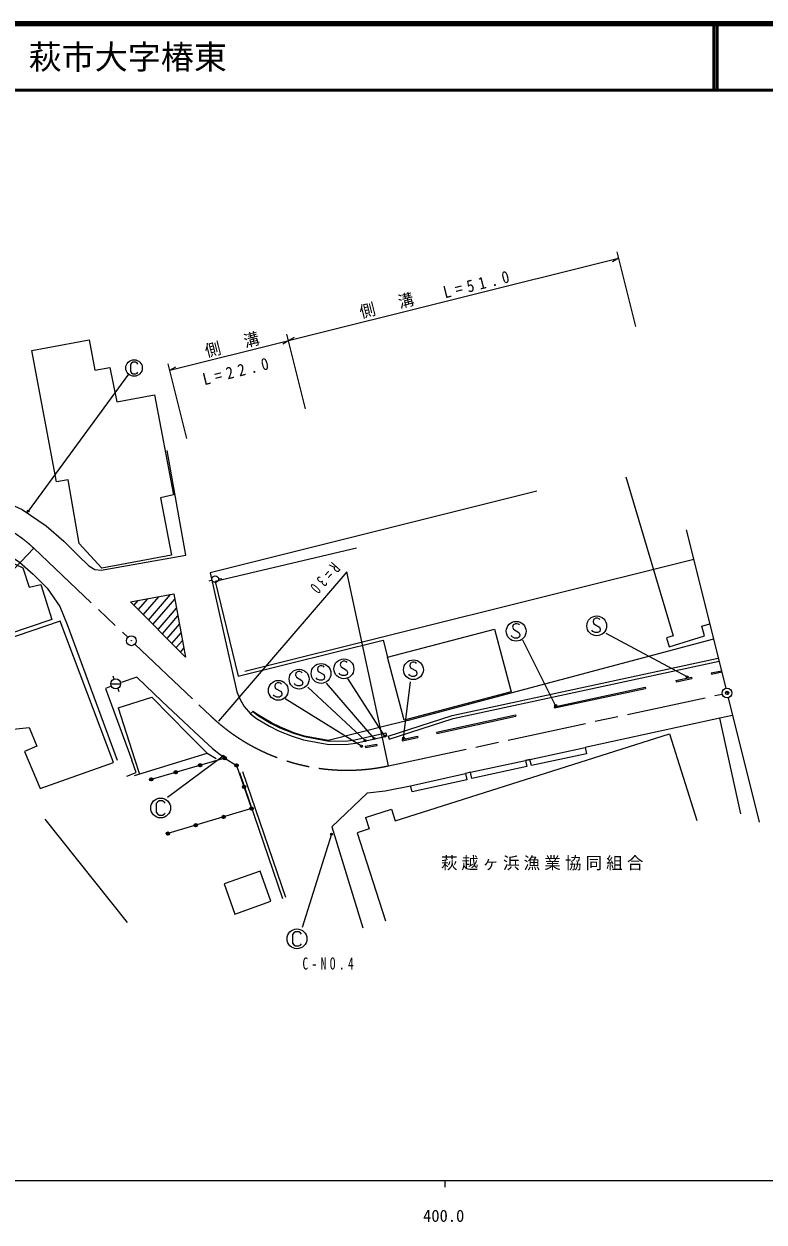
# Model space of a CAD drawing. Units: millimetres, scale not verified. Extents: x 40000 to 680000, y 20000 to 380000.
# Drawn here: x 404313 to 516331, y 198715 to 380000 of the extents above; entities that cross this region are included whole.
import ezdxf
from ezdxf.enums import TextEntityAlignment as Align

# ---------------------------------------------------------------- set-up
doc = ezdxf.new("R2010")
doc.units = ezdxf.units.MM
doc.header["$LTSCALE"] = 1000
doc.header["$PDMODE"] = 32
doc.header["$PDSIZE"] = 500
doc.linetypes.add('CHAIN', pattern=[18.5, 12, -1.5, 3.5, -1.5])
for name, color, linetype, lineweight in [('M-BGD', 7, 'Continuous', 25), ('M-BMK', 2, 'CHAIN', 13), ('M-BMK-SRVR', 3, 'Continuous', 25), ('M-STR-HTXT', 7, 'Continuous', 13), ('M-STR-STRC', 7, 'Continuous', 25), ('M-TTL', 2, 'Continuous', 140), ('M-TTL-BAND', 7, 'Continuous', 25), ('M-TTL-LINE', 7, 'Continuous', 50)]:
    doc.layers.add(name, color=color, linetype=linetype, lineweight=lineweight)
for name, color, linetype in [('M-BMK-HTXT', 7, 'Continuous'), ('M-OTRS', 6, 'Continuous'), ('M-TTL-TXT', 7, 'Continuous')]:
    doc.layers.add(name, color=color, linetype=linetype)
doc.styles.add('ＭＳ ゴシック', font='')
doc.styles.get('ＭＳ ゴシック').set_extended_font_data('MS Gothic')

msp = doc.modelspace()

# ---------------------------------------------------------------- linework, layer by layer
at = {"layer": 'M-BGD'}
for p, q in [((505686, 298962), (437754, 282007)), ((432792, 295845), (432310, 295710)), ((433769, 296045), (434265, 296110)), ((420427, 292547), (426998, 293763)), ((426998, 293763), (428767, 284204)), ((420427, 292547), (428767, 284204)), ((420949, 292024), (421589, 292762)), ((421618, 291355), (423076, 293037)), ((422360, 290613), (424725, 293342)), ((423162, 289811), (426509, 293673)), ((423843, 289130), (427149, 292944)), ((424609, 288363), (427401, 291585)), ((425265, 287707), (427617, 290419)), ((425971, 287001), (427848, 289168)), ((426700, 286271), (428088, 287873)), ((427345, 285627), (428300, 286729)), ((428013, 284958), (428519, 285542)), ((417955, 280863), (417795, 281336)), ((502964, 280658), (505340, 281158)), ((505340, 281158), (505382, 280962)), ((508329, 281804), (509884, 282144)), ((508329, 281804), (508372, 281609)), ((508372, 281609), (509932, 281950)), ((417446, 280152), (418946, 280152)), ((418497, 279465), (418698, 279007)), ((484581, 276696), (498334, 279623)), ((484623, 276500), (498375, 279428)), ((498334, 279623), (498375, 279428)), ((502964, 280658), (503005, 280462)), ((503005, 280462), (505382, 280962)), ((418552, 276507), (421056, 268791)), ((484581, 276696), (484623, 276500)), ((466759, 272828), (478703, 275438)), ((466802, 272632), (478745, 275243)), ((478703, 275438), (478745, 275243)), ((511572, 275381), (509636, 274956)), ((512826, 260477), (509636, 274956)), ((432863, 270355), (430115, 272894)), ((459080, 272723), (459188, 272235)), ((459448, 272241), (459602, 271765)), ((460495, 259433), (502025, 272591)), ((461539, 271735), (463897, 272252)), ((461582, 271540), (463940, 272057)), ((463897, 272252), (463940, 272057)), ((466759, 272828), (466802, 272632)), ((502025, 272591), (506183, 259466)), ((432863, 270355), (434696, 268905)), ((455977, 270717), (457741, 271007)), ((455977, 270717), (456010, 270519)), ((456010, 270519), (457773, 270810)), ((457773, 270810), (457741, 271007)), ((461539, 271735), (461582, 271540)), ((421056, 268791), (421797, 266506)), ((421070, 266281), (432022, 269677)), ((434696, 268905), (423576, 265701)), ((434696, 268905), (436499, 267814)), ((436499, 267814), (438764, 261279)), ((436934, 266720), (443443, 247686)), ((437407, 266882), (443916, 247848)), ((438764, 261279), (426092, 257498)), ((455999, 259903), (459936, 261171)), ((459936, 261171), (460495, 259433)), ((419983, 244026), (407544, 259662)), ((450891, 258495), (455582, 243222))]:
    msp.add_line(p, q, dxfattribs=at)
for points in [[(414204, 332182), (415026, 327628), (417308, 328008), (418373, 322835), (424079, 323900), (426969, 308761), (424991, 308304), (426665, 299632), (416091, 297654), (412667, 301381), (410994, 311043), (409244, 310739), (405516, 330594)], [(398507, 286518), (394034, 299421), (393745, 300261), (396823, 301182), (404125, 297722), (405114, 294779), (406843, 295183), (408528, 289903)], [(409784, 289633), (401242, 286702), (402563, 282864), (397340, 281606), (400361, 274621), (402122, 274810), (402689, 273299), (405080, 273551), (406276, 270720), (404388, 269901), (406779, 264293), (417854, 268258)], [(480877, 268702), (480208, 268527), (480404, 267626), (472082, 265816), (471901, 266766), (480208, 268527)], [(440088, 251800), (434626, 249872), (436232, 245322), (441694, 247250)]]:
    msp.add_lwpolyline(points, close=True, dxfattribs=at)
for points in [[(416018, 297330), (428795, 299632), (425980, 315455)], [(372968, 299543), (373520, 300616), (376439, 304352), (378917, 306624), (382049, 308414), (384941, 309515), (387970, 309997), (391034, 310101), (394238, 309756), (397646, 309068), (400710, 308035), (404049, 306555), (407687, 304077), (410338, 301736), (412541, 299567), (414124, 297984), (415019, 297468), (416018, 297330)], [(495432, 311464), (502576, 287436), (501560, 287097), (501991, 285773), (507318, 287405), (506914, 288881), (508117, 289211)], [(481922, 309293), (432512, 296969), (436524, 278925)], [(371870, 283553), (377171, 293898), (378750, 296700), (380482, 298279), (382570, 299858), (384659, 301030), (386747, 301743), (389702, 302303), (392300, 302303), (395254, 302099), (398637, 301335), (401438, 300062), (403629, 298585), (405717, 296751), (407806, 294611), (409741, 291861), (410862, 289110), (418401, 268616)], [(454654, 300673), (433261, 295630), (436732, 281303), (458685, 286742), (459361, 284182), (475520, 288448), (478032, 278936), (461869, 274680), (459361, 284182)], [(508693, 286918), (462479, 274628), (459518, 273878)], [(459448, 272241), (469150, 275381), (509406, 284060)], [(459602, 271765), (469280, 274898), (509527, 283575)], [(430115, 272894), (429250, 273694), (425253, 277471), (421421, 281139), (419013, 280373)], [(417425, 279770), (416659, 279442), (420632, 268599)], [(418552, 276507), (423665, 278148), (429239, 272498)], [(436524, 278925), (437042, 277774), (437643, 276699), (438585, 275608), (439511, 274917), (441487, 273725), (442832, 273054), (444925, 272210), (446635, 271690), (450465, 270981), (453383, 271018), (454471, 271183), (459188, 272235)], [(459518, 273878), (450368, 271566), (446799, 272237), (445175, 272736), (443133, 273576), (441765, 274236), (439814, 275420), (438933, 275975), (438585, 275608)], [(438884, 276009), (439790, 275332), (441728, 274163), (443037, 273510), (445092, 272681), (446754, 272176), (450508, 271481), (453343, 271517), (454379, 271674), (459080, 272723)], [(509636, 274956), (489261, 270528), (489435, 269568), (481109, 267776), (480877, 268702), (489261, 270528)], [(429239, 272498), (432022, 269677), (433390, 268830)], [(419888, 266194), (421312, 266742), (420632, 268599)], [(471901, 266766), (471165, 266571), (471349, 265646), (463070, 263828), (462801, 264715), (471165, 266571)], [(450891, 258495), (456331, 263638), (458970, 263953), (462801, 264715)], [(455999, 259903), (456546, 258192), (454751, 257588), (459036, 244283)]]:
    msp.add_lwpolyline(points, dxfattribs=at)
for centre, radius in [((433273, 295980), 500), ((418196, 280152), 750), ((434696, 268905), 250), ((434696, 268905), 250), ((434696, 268905), 220), ((434696, 268905), 220), ((434696, 268905), 190), ((434696, 268905), 190), ((434696, 268905), 160), ((434696, 268905), 160), ((434696, 268905), 130), ((434696, 268905), 130), ((434696, 268905), 100), ((434696, 268905), 100), ((434696, 268905), 70), ((434696, 268905), 70), ((434696, 268905), 40), ((434696, 268905), 40), ((434696, 268905), 10), ((434696, 268905), 10), ((427283, 266769), 250), ((427283, 266769), 220), ((427283, 266769), 190), ((427283, 266769), 160), ((427283, 266769), 130), ((427283, 266769), 100), ((427283, 266769), 70), ((427283, 266769), 40), ((427283, 266769), 10), ((430989, 267837), 250), ((430989, 267837), 220), ((430989, 267837), 190), ((430989, 267837), 160), ((430989, 267837), 130), ((430989, 267837), 100), ((430989, 267837), 70), ((430989, 267837), 40), ((430989, 267837), 10), ((436499, 267814), 250), ((436499, 267814), 220), ((436499, 267814), 190), ((436499, 267814), 160), ((436499, 267814), 130), ((436499, 267814), 100), ((436499, 267814), 70), ((436499, 267814), 40), ((436499, 267814), 10), ((423576, 265701), 250), ((423576, 265701), 220), ((423576, 265701), 190), ((423576, 265701), 160), ((423576, 265701), 130), ((423576, 265701), 100), ((423576, 265701), 70), ((423576, 265701), 40), ((423576, 265701), 10), ((437631, 264547), 250), ((437631, 264547), 220), ((437631, 264547), 190), ((437631, 264547), 160), ((437631, 264547), 130), ((437631, 264547), 100), ((437631, 264547), 70), ((437631, 264547), 40), ((437631, 264547), 10), ((438764, 261279), 250), ((438764, 261279), 220), ((438764, 261279), 190), ((438764, 261279), 160), ((438764, 261279), 130), ((438764, 261279), 100), ((438764, 261279), 70), ((438764, 261279), 40), ((438764, 261279), 10), ((434540, 260019), 250), ((434540, 260019), 220), ((434540, 260019), 190), ((434540, 260019), 160), ((434540, 260019), 130), ((434540, 260019), 100), ((434540, 260019), 70), ((434540, 260019), 40), ((434540, 260019), 10), ((426092, 257498), 250), ((426092, 257498), 220), ((426092, 257498), 190), ((426092, 257498), 160), ((426092, 257498), 130), ((426092, 257498), 100), ((426092, 257498), 70), ((426092, 257498), 40), ((426092, 257498), 10), ((430316, 258759), 250), ((430316, 258759), 220), ((430316, 258759), 190), ((430316, 258759), 160), ((430316, 258759), 130), ((430316, 258759), 100), ((430316, 258759), 70), ((430316, 258759), 40), ((430316, 258759), 10)]:
    msp.add_circle(centre, radius, dxfattribs=at)
at = {"layer": 'M-BMK'}
for p, q in [((405795, 300678), (420012, 287200)), ((421117, 286152), (430780, 276990)), ((459502, 267751), (509993, 278610)), ((430780, 276990), (432554, 275309))]:
    msp.add_line(p, q, dxfattribs=at)
for centre, radius, start, end in [((392095, 286107), 20000, 46.7644, 153.51587), ((453194, 297080), 30000, 226.52689, 282.13777)]:
    msp.add_arc(centre, radius, start, end, dxfattribs=at)
at = {"layer": 'M-BMK-SRVR'}
for p, q in [((504561, 303470), (510545, 279495)), ((510908, 278040), (515601, 259239))]:
    msp.add_line(p, q, dxfattribs=at)
for centre, radius in [((420569, 286671), 750), ((420569, 286671), 30), ((510727, 278768), 750)]:
    msp.add_circle(centre, radius, dxfattribs=at)
at = {"layer": 'M-OTRS'}
msp.add_point((510727, 278768), dxfattribs=at)
at = {"layer": 'M-STR-HTXT'}
for p, q in [((444365, 332080), (494309, 344545)), ((494309, 344545), (493407, 344031)), ((494067, 345515), (496887, 334216)), ((426377, 327590), (444394, 332087)), ((444394, 332087), (443492, 331573)), ((446943, 321751), (444123, 333050)), ((444365, 332080), (445267, 332593)), ((428955, 317261), (426135, 328560)), ((426377, 327590), (427280, 328104))]:
    msp.add_line(p, q, dxfattribs=at)
for points in [[(374194, 295026), (391946, 286175), (405795, 300678)], [(459502, 267751), (453194, 297080), (433766, 274525)]]:
    msp.add_lwpolyline(points, dxfattribs=at)
at = {"layer": 'M-STR-STRC'}
for p, q in [((420142, 327010), (404941, 306291)), ((484789, 276893), (479837, 286744)), ((504681, 281208), (492440, 287766)), ((455941, 271555), (447257, 279663)), ((457321, 271864), (450113, 280261)), ((458921, 272243), (453334, 280958)), ((461759, 271921), (462831, 280460)), ((455392, 270698), (443870, 277903)), ((434484, 269188), (426039, 262960)), ((450871, 257404), (446400, 243283))]:
    msp.add_line(p, q, dxfattribs=at)
for points in [[(421529, 328547), (421429, 328697), (421229, 328847), (420779, 328847), (420579, 328697), (420429, 328497), (420429, 327397), (420579, 327197), (420779, 327047), (421229, 327047), (421429, 327147), (421529, 327297)], [(491490, 289884), (491370, 290004), (491130, 290064), (490890, 290064), (490530, 289884), (490470, 289524), (490590, 289224), (491430, 288744), (491550, 288444), (491490, 288084), (491190, 287904), (490770, 287904), (490410, 288084), (490290, 288264)], [(479295, 289067), (479175, 289187), (478935, 289247), (478695, 289247), (478335, 289067), (478275, 288707), (478395, 288407), (479235, 287927), (479355, 287627), (479295, 287267), (478995, 287087), (478575, 287087), (478215, 287267), (478095, 287447)], [(449763, 282682), (449643, 282802), (449403, 282862), (449163, 282862), (448803, 282682), (448743, 282322), (448863, 282022), (449703, 281542), (449823, 281242), (449763, 280882), (449463, 280702), (449043, 280702), (448683, 280882), (448563, 281062)], [(453216, 283379), (453096, 283499), (452856, 283559), (452616, 283559), (452256, 283379), (452196, 283019), (452316, 282719), (453156, 282239), (453276, 281939), (453216, 281579), (452916, 281399), (452496, 281399), (452136, 281579), (452016, 281759)], [(463742, 283247), (463622, 283367), (463382, 283427), (463142, 283427), (462782, 283247), (462722, 282887), (462842, 282587), (463682, 282107), (463802, 281807), (463742, 281447), (463442, 281267), (463022, 281267), (462662, 281447), (462542, 281627)], [(446442, 281819), (446322, 281939), (446082, 281999), (445842, 281999), (445482, 281819), (445422, 281459), (445542, 281159), (446382, 280679), (446502, 280379), (446442, 280019), (446142, 279839), (445722, 279839), (445362, 280019), (445242, 280199)], [(443287, 280125), (443167, 280245), (442927, 280305), (442687, 280305), (442327, 280125), (442267, 279765), (442387, 279465), (443227, 278985), (443347, 278685), (443287, 278325), (442987, 278145), (442567, 278145), (442207, 278325), (442087, 278505)], [(425662, 262090), (425542, 262270), (425302, 262450), (424762, 262450), (424522, 262270), (424342, 262030), (424342, 260710), (424522, 260470), (424762, 260290), (425302, 260290), (425542, 260410), (425662, 260590)], [(446299, 242286), (446179, 242466), (445939, 242646), (445399, 242646), (445159, 242466), (444979, 242226), (444979, 240906), (445159, 240666), (445399, 240486), (445939, 240486), (446179, 240606), (446299, 240786)]]:
    msp.add_lwpolyline(points, dxfattribs=at)
for centre, radius in [((420979, 327947), 1250), ((404941, 306291), 150), ((404941, 306291), 90), ((404941, 306291), 30), ((491010, 288924), 1500), ((478815, 288107), 1500), ((449283, 281722), 1500), ((452736, 282419), 1500), ((463262, 282287), 1500), ((445962, 280859), 1500), ((504681, 281208), 150), ((504681, 281208), 90), ((504681, 281208), 30), ((442807, 279165), 1500), ((484789, 276893), 150), ((484789, 276893), 90), ((484789, 276893), 30), ((457321, 271864), 150), ((457321, 271864), 90), ((458921, 272243), 150), ((458921, 272243), 90), ((458921, 272243), 30), ((461759, 271921), 150), ((461759, 271921), 90), ((461759, 271921), 30), ((455392, 270698), 150), ((455392, 270698), 90), ((455392, 270698), 30), ((455941, 271555), 150), ((455941, 271555), 90), ((455941, 271555), 30), ((457321, 271864), 30), ((434484, 269188), 150), ((434484, 269188), 90), ((434484, 269188), 30), ((425002, 261370), 1500), ((450871, 257404), 150), ((450871, 257404), 90), ((450871, 257404), 30), ((445639, 241566), 1500)]:
    msp.add_circle(centre, radius, dxfattribs=at)
at = {"layer": 'M-TTL'}
msp.add_line((680000, 380000), (40000, 380000), dxfattribs=at)
at = {"layer": 'M-TTL-BAND'}
for p, q in [((40000, 205000), (579000, 205000)), ((468000, 205000), (468000, 204000))]:
    msp.add_line(p, q, dxfattribs=at)
at = {"layer": 'M-TTL-LINE'}
for p, q in [((508747, 380000), (508747, 370000)), ((509247, 380000), (509247, 370000)), ((40000, 370000), (680000, 370000))]:
    msp.add_line(p, q, dxfattribs=at)

# ---------------------------------------------------------------- texts
at = {"layer": 'M-BMK-HTXT', "insert": (467435, 251929), "char_height": 1833, "attachment_point": 7, "style": 'ＭＳ ゴシック'}
msp.add_mtext('\\T1.25;萩越ヶ浜漁業協同組合', dxfattribs=at)
at = {"layer": 'M-STR-HTXT', "char_height": 1833, "attachment_point": 7, "style": 'ＭＳ ゴシック'}
for s, insert, rotation in [('\\T1.62;\\W0.9;L=51.0', (468040, 338442), 14), ('\\T1.27;\\W0.95;側\u3000溝', (455419, 335287), 14.4), ('\\T1.27;\\W0.95;側\u3000溝', (432018, 329371), 14.2), ('\\T1.62;\\W0.9;L=22.0', (431624, 325295), 14), ('\\T1.65;\\W0.7;R=30', (450937, 298729), 228.3)]:
    msp.add_mtext(s, dxfattribs=dict(at, insert=insert, rotation=rotation))
at = {"layer": 'M-STR-STRC', "insert": (446465, 236889), "char_height": 1833, "attachment_point": 7, "style": 'ＭＳ ゴシック'}
msp.add_mtext('\\T1.58;\\W0.7;C-NO.4', dxfattribs=at)
at = {"layer": 'M-TTL-BAND', "style": 'ＭＳ ゴシック'}
msp.add_text('400.0', height=1833, dxfattribs=at).set_placement((467844, 198195), align=Align.BOTTOM_CENTER)
at = {"layer": 'M-TTL-TXT', "style": 'ＭＳ ゴシック'}
msp.add_text('萩市大字椿東', height=3666, dxfattribs=at).set_placement((405024, 375000), align=Align.MIDDLE_LEFT)

doc.saveas('drawing.dxf')
